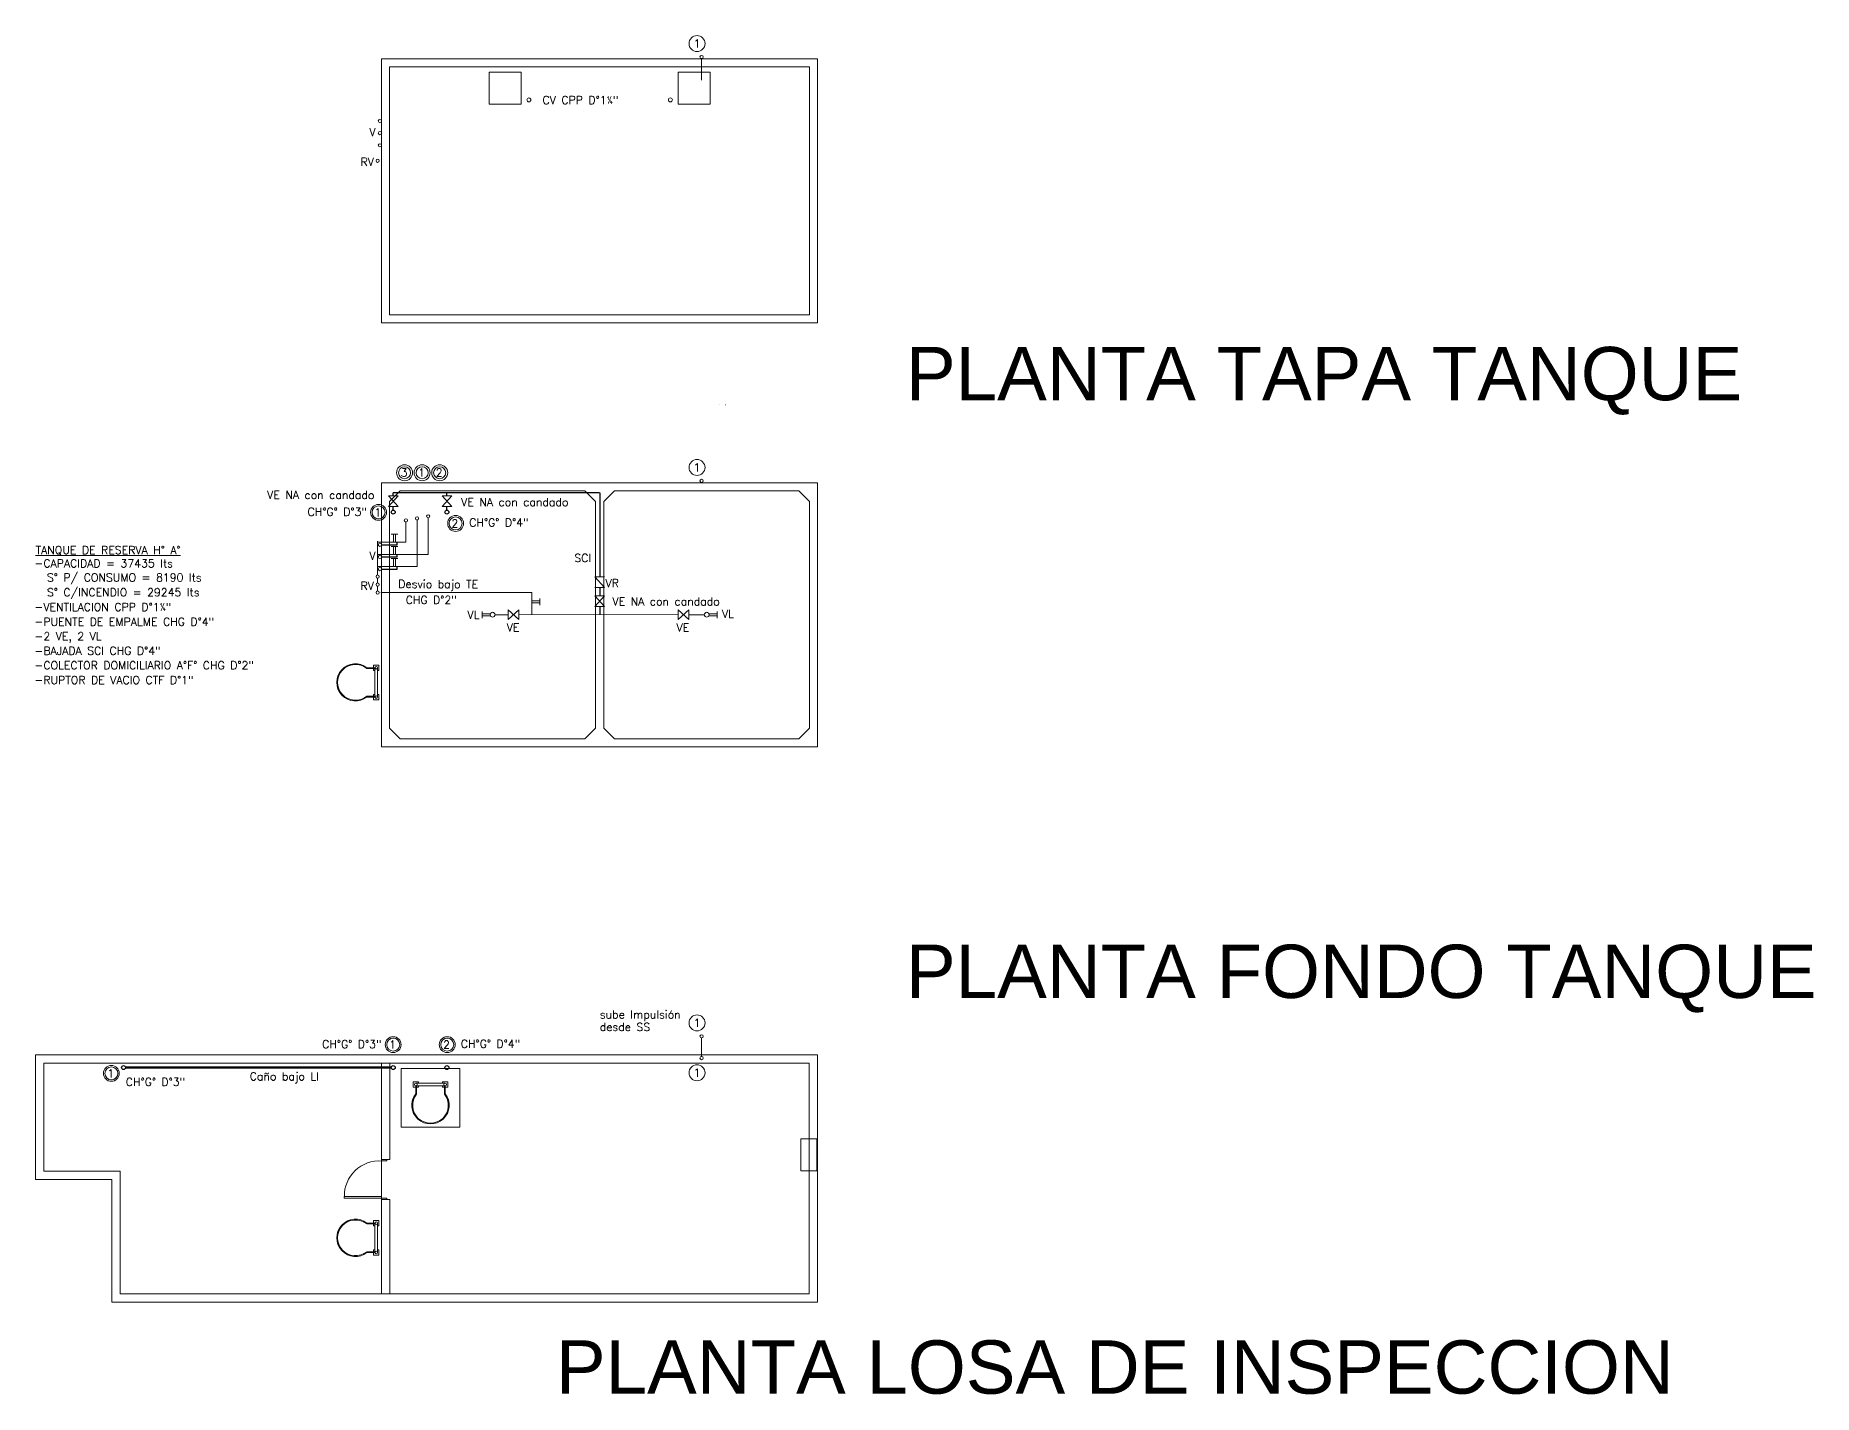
# Model space of a CAD drawing. Header units: millimetres. Extents: x 917 to 1168, y -421 to -23.
# Drawn here: x 1008.09 to 1041.43, y -92.29 to -66.81 of the extents above; entities that cross this region are included whole.
import ezdxf
from ezdxf.enums import TextEntityAlignment as Align

# ---------------------------------------------------------------- set-up
doc = ezdxf.new("R2010")
doc.units = ezdxf.units.MM
doc.header["$LTSCALE"] = 0.1
doc.linetypes.add('ACAD_ISO02W100', pattern=[15, 12, -3])
doc.linetypes.add('CONTINUA', pattern=[0])
doc.layers.get('0').update_dxf_attribs({"lineweight": 5})
for name, color, linetype, lineweight in [('00-Agua Fria', 5, 'ACAD_ISO02W100', 20), ('00-Texto AF', 7, 'Continuous', 18), ('00_Incendio_Cañeria', 1, 'Continuous', 30), ('00_Incendio_Montantes', 1, 'Continuous', 30), ('00_Incendio_Numeracion Montantes', 1, 'Continuous', 30), ('00_Incendio_Textos', 7, 'Continuous', 13), ('Incendio', 10, 'ACAD_ISO02W100', 35), ('Incendio - Texto', 11, 'Continuous', 18), ('Tanque Agua - Texto', 7, 'Continuous', 18), ('Ventilaciones - Agua', 70, 'Continuous', 30)]:
    doc.layers.add(name, color=color, linetype=linetype, lineweight=lineweight)
doc.styles.add('Romans', font='romans.shx')
doc.styles.get("Standard").update_dxf_attribs({"font": 'arial.ttf'})

# ---------------------------------------------------------------- blocks, each defined once
blk = doc.blocks.new('T1-TE-2020')
at = {"color": 8, "lineweight": 5}
for p, q in [((4113.769, 1510.561), (4113.77, 1510.561)), ((4113.87, 1510.561), (4113.871, 1510.561)), ((4115.598, 1506.184), (4115.599, 1507.784)), ((4107.426, 1506.233), (4107.426, 1506.076)), ((4107.576, 1506.103), (4107.576, 1506.233)), ((4115.458, 1504.153), (4109.376, 1504.153))]:
    blk.add_line(p, q, dxfattribs=at)
at = {"color": 8}
blk.add_line((4115.6, 1507.905), (4115.601, 1509.103), dxfattribs=at)
for points in [[(4107.426, 1504.153), (4115.598, 1504.153), (4115.598, 1509.103), (4107.426, 1509.103)], [(4111.437, 1504.503), (4111.437, 1508.753), (4111.237, 1508.953), (4107.776, 1508.953), (4107.576, 1508.753), (4107.576, 1504.503), (4107.776, 1504.303), (4111.237, 1504.303)], [(4111.793, 1504.303), (4115.248, 1504.303), (4115.448, 1504.503), (4115.448, 1508.753), (4115.248, 1508.953), (4111.793, 1508.953), (4111.593, 1508.753), (4111.593, 1504.503)]]:
    blk.add_lwpolyline(points, close=True, dxfattribs=at)
blk = doc.blocks.new('LLP')
at = {"layer": '00-Agua Fria', "color": 0, "linetype": 'Continuous', "lineweight": 20}
for p, q in [((-1, 2.4), (1, 2.4)), ((-0.3, 2.4), (-0.3, 0)), ((0.3, 2.4), (0.3, 0))]:
    blk.add_line(p, q, dxfattribs=at)
blk = doc.blocks.new('2-Losa Inspeccion final')
at = {"color": 8, "lineweight": 18}
for p, q in [((745.435, -174.947), (745.435, -172.611)), ((745.435, -172.611), (760.097, -172.611)), ((760.097, -172.611), (760.097, -177.246)), ((745.435, -172.755), (745.435, -174.947)), ((745.591, -174.791), (745.591, -172.767)), ((745.591, -172.767), (759.941, -172.767)), ((751.924, -177.09), (751.924, -172.767)), ((752.08, -174.575), (752.08, -172.767)), ((759.941, -172.767), (759.941, -177.09)), ((760.082, -174.186), (759.782, -174.186)), ((759.782, -174.186), (759.782, -174.639)), ((760.082, -174.256), (760.082, -174.186)), ((760.082, -174.269), (760.082, -174.256)), ((760.082, -174.27), (760.082, -174.269)), ((760.082, -174.273), (760.082, -174.27)), ((760.082, -174.786), (760.082, -174.273)), ((752.024, -174.575), (751.924, -174.575)), ((751.924, -174.575), (751.924, -174.6)), ((751.924, -174.575), (752.08, -174.575)), ((751.924, -174.6), (752.024, -174.6)), ((752.024, -174.6), (752.024, -174.575)), ((759.782, -174.639), (759.782, -174.64)), ((759.782, -174.64), (759.782, -174.641)), ((759.782, -174.641), (759.782, -174.656)), ((759.782, -174.656), (759.782, -174.786)), ((746.863, -174.947), (745.435, -174.947)), ((745.435, -174.947), (746.863, -174.947)), ((747.019, -174.791), (745.591, -174.791)), ((746.863, -177.246), (746.863, -174.947)), ((746.863, -174.947), (746.863, -177.246)), ((747.019, -177.09), (747.019, -174.791)), ((759.782, -174.786), (760.082, -174.786)), ((751.924, -175.265), (751.224, -175.265)), ((751.224, -175.265), (751.224, -175.3)), ((751.224, -175.3), (751.924, -175.3)), ((751.924, -175.3), (751.924, -175.265)), ((752.024, -175.3), (751.924, -175.3)), ((751.924, -175.3), (751.924, -175.325)), ((751.924, -175.325), (752.024, -175.325)), ((751.924, -175.325), (752.08, -175.325)), ((752.024, -175.325), (752.024, -175.3)), ((752.08, -177.09), (752.08, -175.325)), ((760.097, -177.246), (746.863, -177.246)), ((759.941, -177.09), (747.019, -177.09))]:
    blk.add_line(p, q, dxfattribs=at)
at = {"color": 8, "linetype": 'Continuous'}
blk.add_lwpolyline([(752.29, -172.864), (753.39, -172.864), (753.39, -173.964), (752.29, -173.964)], close=True, dxfattribs=at)
for points in [[(753.115, -173.189), (753.115, -173.339, -2.060023), (752.565, -173.339), (752.565, -173.189)], [(753.1, -173.189), (753.1, -173.344, -2.100947), (752.58, -173.344), (752.58, -173.189)], [(751.799, -176.316), (751.649, -176.316, -2.060023), (751.649, -175.766), (751.799, -175.766)], [(751.799, -176.301), (751.644, -176.301, -2.100947), (751.644, -175.781), (751.799, -175.781)]]:
    blk.add_lwpolyline(points, format="xyb", dxfattribs=at)
at = {"color": 8}
for points in [[(752.615, -173.189), (752.615, -173.214), (752.515, -173.214), (752.515, -173.114), (752.615, -173.114), (752.615, -173.139)], [(753.115, -173.139), (752.565, -173.139)], [(752.565, -173.189), (753.115, -173.189)], [(753.065, -173.189), (753.065, -173.214), (753.165, -173.214), (753.165, -173.114), (753.065, -173.114), (753.065, -173.139)], [(751.799, -175.816), (751.774, -175.816), (751.774, -175.716), (751.874, -175.716), (751.874, -175.816), (751.849, -175.816)], [(751.799, -175.766), (751.799, -176.316)], [(751.849, -176.316), (751.849, -175.766)], [(751.799, -176.266), (751.774, -176.266), (751.774, -176.366), (751.874, -176.366), (751.874, -176.266), (751.849, -176.266)]]:
    blk.add_lwpolyline(points, dxfattribs=at)
for centre in [(752.565, -173.164), (753.115, -173.164), (751.824, -175.766), (751.824, -176.316)]:
    blk.add_circle(centre, 0.025, dxfattribs=at)
at = {"color": 8, "lineweight": 18}
blk.add_arc((751.878, -175.252), 0.653, 85.8984, 181.164, dxfattribs=at)

msp = doc.modelspace()

# ---------------------------------------------------------------- linework, layer by layer
at = {"color": 8, "lineweight": 5}
for points in [[(1014.581, -67.248), (1022.754, -67.248), (1022.754, -72.198), (1014.581, -72.198)], [(1014.731, -67.398), (1022.604, -67.398), (1022.604, -72.048), (1014.731, -72.048)]]:
    msp.add_lwpolyline(points, close=True, dxfattribs=at)
at = {"color": 8, "linetype": 'Continuous'}
for points in [[(1014.456, -79.215), (1014.306, -79.215, -2.060023), (1014.306, -78.665), (1014.456, -78.665)], [(1014.456, -79.2), (1014.301, -79.2, -2.100947), (1014.301, -78.68), (1014.456, -78.68)]]:
    msp.add_lwpolyline(points, format="xyb", dxfattribs=at)
at = {"color": 8}
for points in [[(1014.456, -78.715), (1014.431, -78.715), (1014.431, -78.615), (1014.531, -78.615), (1014.531, -78.715), (1014.506, -78.715)], [(1014.456, -78.665), (1014.456, -79.215)], [(1014.506, -79.215), (1014.506, -78.665)], [(1014.456, -79.165), (1014.431, -79.165), (1014.431, -79.265), (1014.531, -79.265), (1014.531, -79.165), (1014.506, -79.165)]]:
    msp.add_lwpolyline(points, dxfattribs=at)
for centre in [(1014.481, -78.665), (1014.481, -79.215)]:
    msp.add_circle(centre, 0.025, dxfattribs=at)
at = {"layer": '00-Agua Fria', "linetype": 'ACAD_ISO02W100'}
for p, q in [((1014.506, -77.081), (1014.506, -76.981)), ((1014.506, -77.231), (1014.506, -77.131))]:
    msp.add_line(p, q, dxfattribs=at)
at = {"layer": '00-Agua Fria', "ltscale": 3}
for p, q in [((1016.956, -77.76), (1017.156, -77.58)), ((1020.34, -77.761), (1020.14, -77.581))]:
    msp.add_line(p, q, dxfattribs=at)
at = {"layer": '00-Agua Fria', "linetype": 'Continuous'}
for points in [[(1020.579, -67.241), (1020.579, -67.645)], [(1020.579, -85.608), (1020.579, -85.957)]]:
    msp.add_lwpolyline(points, dxfattribs=at)
at = {"layer": '00-Agua Fria', "linetype": 'CONTINUA'}
for points in [[(1017.195, -67.499), (1017.195, -68.099), (1016.595, -68.099), (1016.595, -67.499)], [(1020.141, -67.499), (1020.141, -68.099), (1020.741, -68.099), (1020.741, -67.499)]]:
    msp.add_lwpolyline(points, close=True, dxfattribs=at)
at = {"layer": '00-Agua Fria', "ltscale": 3}
for points in [[(1015.036, -75.933), (1015.036, -76.313)], [(1015.245, -75.895), (1015.245, -76.77)], [(1015.453, -75.856), (1015.453, -76.542)], [(1014.506, -76.926), (1014.506, -76.294)], [(1015.036, -76.313), (1014.506, -76.313)], [(1015.453, -76.542), (1014.506, -76.542)], [(1015.245, -76.77), (1014.506, -76.77)], [(1014.565, -77.256), (1017.398, -77.255), (1017.399, -77.67)], [(1016.956, -77.76), (1016.956, -77.58), (1017.156, -77.76), (1017.156, -77.58)], [(1017.057, -77.671), (1017.053, -77.671)], [(1020.14, -77.671), (1017.156, -77.67)], [(1020.34, -77.761), (1020.34, -77.581), (1020.14, -77.761), (1020.14, -77.581)], [(1016.956, -77.671), (1016.707, -77.671)], [(1020.24, -77.671), (1020.24, -77.671)], [(1020.631, -77.671), (1020.34, -77.671)]]:
    msp.add_lwpolyline(points, dxfattribs=at)
at = {"layer": '00-Agua Fria', "linetype": 'CONTINUA', "lineweight": 20}
for centre, radius in [((1020.494, -66.96), 0.15), ((1020.579, -67.211), 0.03), ((1015.011, -75.008), 0.15), ((1015.011, -75.008), 0.113), ((1015.34, -75.008), 0.15), ((1015.34, -75.008), 0.113), ((1015.669, -75.008), 0.15), ((1015.669, -75.008), 0.113), ((1020.494, -74.91), 0.15), ((1020.579, -75.161), 0.03), ((1015.036, -75.903), 0.03), ((1015.245, -75.865), 0.03), ((1015.453, -75.826), 0.03), ((1014.506, -76.956), 0.03), ((1014.506, -77.256), 0.03), ((1016.662, -77.671), 0.045), ((1020.676, -77.671), 0.045), ((1020.494, -85.327), 0.15), ((1020.579, -85.578), 0.03), ((1020.579, -85.987), 0.03), ((1020.494, -86.262), 0.15)]:
    msp.add_circle(centre, radius, dxfattribs=at)
at = {"layer": '00_Incendio_Cañeria', "lineweight": 50}
msp.add_lwpolyline([(1009.779, -86.164), (1014.761, -86.164)], dxfattribs=at)
at = {"layer": '00_Incendio_Montantes', "lineweight": 20, "ltscale": 3}
msp.add_line((1018.58, -77.315), (1018.76, -77.515), dxfattribs=at)
at = {"layer": '00_Incendio_Montantes'}
for points in [[(1018.667, -75.383), (1014.796, -75.383)], [(1014.798, -75.442), (1014.798, -75.383)], [(1014.798, -75.71), (1014.798, -75.642)], [(1015.804, -75.442), (1015.804, -75.383)], [(1015.804, -75.71), (1015.804, -75.642)], [(1018.67, -75.383), (1018.67, -76.96)], [(1018.67, -77.16), (1018.67, -77.315)], [(1018.67, -77.515), (1018.67, -77.67)]]:
    msp.add_lwpolyline(points, dxfattribs=at)
at = {"layer": '00_Incendio_Montantes', "lineweight": 20, "ltscale": 3}
for points in [[(1018.58, -77.16), (1018.76, -77.16), (1018.58, -76.96), (1018.76, -76.96)], [(1018.58, -77.315), (1018.76, -77.315), (1018.58, -77.515), (1018.76, -77.515)]]:
    msp.add_lwpolyline(points, dxfattribs=at)
at = {"layer": '00_Incendio_Montantes', "lineweight": 25}
for centre in [(1014.798, -75.747), (1015.804, -75.747), (1009.742, -86.164), (1014.798, -86.164), (1015.804, -86.164)]:
    msp.add_circle(centre, 0.037, dxfattribs=at)
at = {"layer": '00_Incendio_Numeracion Montantes', "lineweight": 20}
for centre, radius in [((1014.524, -75.752), 0.149), ((1014.524, -75.752), 0.122), ((1015.968, -75.959), 0.149), ((1015.968, -75.959), 0.122), ((1014.798, -85.734), 0.149), ((1014.798, -85.734), 0.122), ((1015.811, -85.734), 0.149), ((1015.811, -85.734), 0.122), ((1009.513, -86.273), 0.149), ((1009.513, -86.273), 0.122)]:
    msp.add_circle(centre, radius, dxfattribs=at)
at = {"layer": 'Incendio', "linetype": 'Continuous', "lineweight": 20, "ltscale": 3}
for p, q in [((1014.708, -75.642), (1014.888, -75.442)), ((1015.714, -75.642), (1015.894, -75.442))]:
    msp.add_line(p, q, dxfattribs=at)
for points in [[(1014.708, -75.642), (1014.888, -75.642), (1014.708, -75.442), (1014.888, -75.442)], [(1015.714, -75.642), (1015.894, -75.642), (1015.714, -75.442), (1015.894, -75.442)]]:
    msp.add_lwpolyline(points, dxfattribs=at)
at = {"layer": 'Ventilaciones - Agua', "lineweight": 25}
for points in [[(1014.578, -76.359), (1014.871, -76.359), (1014.871, -76.313)], [(1014.578, -76.587), (1014.871, -76.587), (1014.871, -76.542)], [(1014.578, -76.816), (1014.871, -76.816), (1014.871, -76.77)]]:
    msp.add_lwpolyline(points, dxfattribs=at)
at = {"layer": 'Ventilaciones - Agua', "lineweight": 20}
for centre, radius in [((1017.342, -68.016), 0.0375), ((1019.994, -68.016), 0.0375), ((1014.548, -68.411), 0.03), ((1014.548, -68.639), 0.03), ((1014.548, -68.868), 0.03), ((1014.506, -69.158), 0.03), ((1014.548, -76.359), 0.03), ((1014.548, -76.587), 0.03), ((1014.548, -76.816), 0.03), ((1014.506, -77.106), 0.03)]:
    msp.add_circle(centre, radius, dxfattribs=at)

# ---------------------------------------------------------------- block references
at = {"color": 8}
msp.add_blockref('T1-TE-2020', (-3092.845, -1584.299), dxfattribs=at)
at = {"color": 2, "linetype": 'CONTINUA', "lineweight": 13}
msp.add_blockref('2-Losa Inspeccion final', (262.657, 86.684), dxfattribs=at)
at = {"layer": '00-Agua Fria', "xscale": -0.0625, "yscale": 0.0625, "zscale": 0.0625}
for p in [(1014.821, -76.313), (1014.821, -76.542), (1014.821, -76.77)]:
    msp.add_blockref('LLP', p, dxfattribs=at)
at = {"layer": '00-Agua Fria', "yscale": 0.0625, "zscale": 0.0625}
for p, xscale, rotation in [((1016.617, -77.671), 0.0625, 90), ((1017.398, -77.427), 0.0625, 269.9999999999798), ((1020.721, -77.671), -0.0625, 270.0000000000202)]:
    msp.add_blockref('LLP', p, dxfattribs=dict(at, xscale=xscale, rotation=rotation))

# ---------------------------------------------------------------- texts
at = {"color": 8, "char_height": 1, "attachment_point": 1}
for s, insert in [('PLANTA TAPA TANQUE', (1024.413, -72.649)), ('PLANTA FONDO TANQUE', (1024.413, -83.859)), ('PLANTA LOSA DE INSPECCION', (1017.849, -91.28))]:
    msp.add_mtext_dynamic_manual_height_columns(s, width=25.75024, gutter_width=12.5, heights=[0], dxfattribs=dict(at, insert=insert))
at = {"layer": '00-Texto AF', "style": 'Romans'}
for s, rotation, p in [('1', 360, (1020.494, -66.96)), ('1', 360, (1020.494, -74.91)), ('1', 360, (1020.494, -85.327)), ('Caño bajo LI', 0, (1012.757, -86.329)), ('1', 360, (1020.494, -86.262))]:
    msp.add_text(s, height=0.15, rotation=rotation, dxfattribs=at).set_placement(p, align=Align.MIDDLE_CENTER)
for s, p in [('CV CPP D°1¼"', (1018.309, -68.02)), ('V', (1014.408, -68.62)), ('RV', (1014.311, -69.18)), ('V', (1014.408, -76.568)), ('RV', (1014.311, -77.128)), ('VL', (1016.303, -77.672)), ('VL', (1021.074, -77.656)), ('VE', (1017.045, -77.911)), ('VE', (1020.229, -77.912))]:
    msp.add_text(s, height=0.15, dxfattribs=at).set_placement(p, align=Align.MIDDLE_CENTER)
for s, p in [('3', (1014.937, -75.08)), ('1', (1015.266, -75.08)), ('2', (1015.595, -75.08))]:
    msp.add_text(s, height=0.15, rotation=360, dxfattribs=at).set_placement(p)
at = {"layer": '00-Texto AF', "color": 7, "style": 'Romans'}
for s, p in [('SCI', (1018.352, -76.607)), ('VR', (1018.905, -77.079))]:
    msp.add_text(s, height=0.15, dxfattribs=at).set_placement(p, align=Align.MIDDLE_CENTER)
at = {"layer": '00-Texto AF', "style": 'Romans'}
for s, p in [('CHG D°2"', (1015.031, -77.469)), ('sube Impulsión', (1018.671, -85.244)), ('desde SS', (1018.671, -85.478))]:
    msp.add_text(s, height=0.15, dxfattribs=at).set_placement(p)
at = {"layer": '00-Texto AF', "insert": (1015.641, -77.222), "char_height": 0.15, "width": 1.87137, "attachment_point": 8, "rotation": 359.779, "style": 'Romans'}
msp.add_mtext('\\A1;Desvio bajo TE', dxfattribs=at)
at = {"layer": '00_Incendio_Textos', "lineweight": 18, "char_height": 0.15, "attachment_point": 3}
for s, insert in [('\\A1;{\\Fromans|c0;CH°G° D°3\\H1x;"}', (1014.304, -75.667)), ('\\A1;{\\Fromans|c0;CH°G° D°4"}', (1017.335, -75.868)), ('\\A1;{\\Fromans|c0;CH°G° D°3\\H1x;"}', (1014.578, -85.65)), ('\\A1;{\\Fromans|c0;CH°G° D°4"}', (1017.178, -85.644)), ('\\A1;{\\Fromans|c0;CH°G° D°3\\H1x;"}', (1010.896, -86.358))]:
    msp.add_mtext_dynamic_manual_height_columns(s, width=1.33303, gutter_width=12.5, heights=[0], dxfattribs=dict(at, insert=insert))
at = {"layer": '00_Incendio_Textos', "color": 7, "style": 'Romans', "flags": 8}
for tag, p in [('1', (1014.511, -75.752)), ('2', (1015.955, -75.959)), ('1', (1014.786, -85.734)), ('2', (1015.798, -85.734)), ('1', (1009.501, -86.273))]:
    msp.add_attdef(tag, text='1', height=0.15, dxfattribs=at).set_placement(p, align=Align.MIDDLE_CENTER)
at = {"layer": 'Incendio - Texto', "color": 7, "style": 'Romans'}
for p in [(1013.44, -75.426), (1017.078, -75.56), (1019.915, -77.422)]:
    msp.add_text('VE NA con candado', height=0.15, dxfattribs=at).set_placement(p, align=Align.MIDDLE_CENTER)
at = {"layer": 'Tanque Agua - Texto', "style": 'Romans'}
for s, p in [('%%UTANQUE DE RESERVA H° A°', (1008.093, -76.533)), ('-CAPACIDAD = 37435 lts', (1008.071, -76.783)), ('  S° P/ CONSUMO = 8190 lts', (1008.1, -77.048)), ('  S° C/INCENDIO = 29245 lts', (1008.1, -77.326)), ('-VENTILACION CPP D°1¼"', (1008.071, -77.602)), ('-PUENTE DE EMPALME CHG D°4"', (1008.071, -77.878)), ('-2 VE, 2 VL', (1008.071, -78.15)), ('-BAJADA SCI CHG D°4"', (1008.071, -78.423)), ('-COLECTOR DOMICILIARIO A°F° CHG D°2"', (1008.071, -78.695)), ('-RUPTOR DE VACIO CTF D°1"', (1008.071, -78.971))]:
    msp.add_text(s, height=0.15, dxfattribs=at).set_placement(p)

doc.saveas('drawing.dxf')
